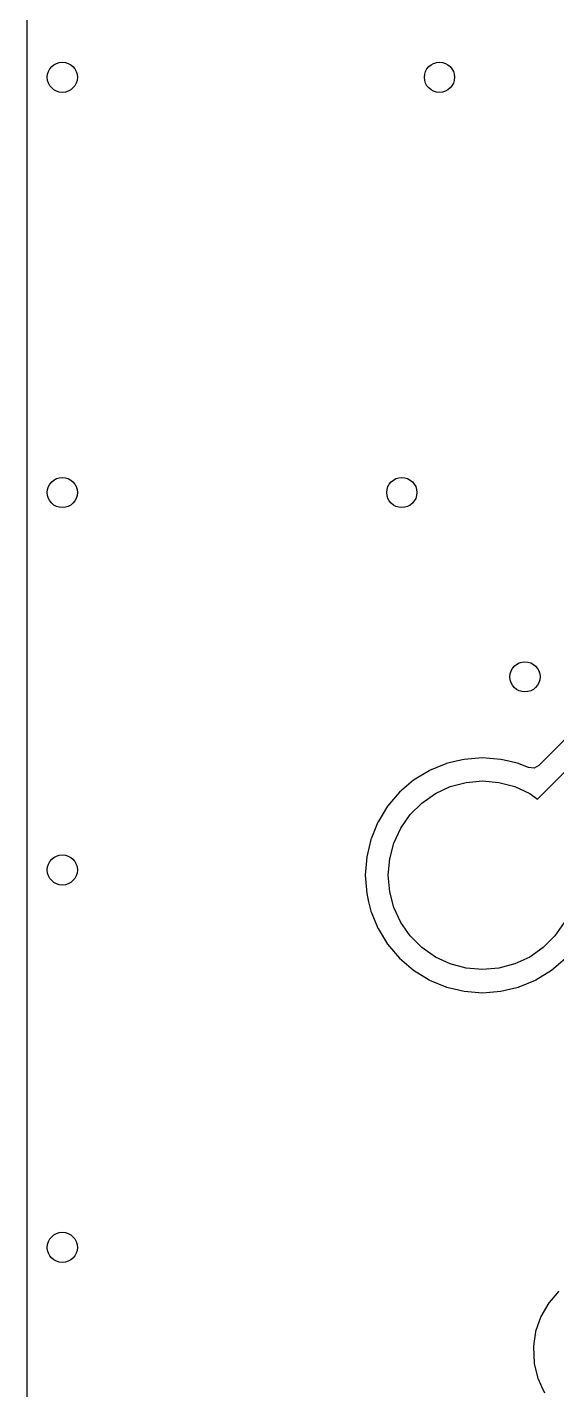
# Model space of a CAD drawing. Extents: x 4.14 to 7.68, y -5.31 to -1.77.
# Drawn here: x 4.135 to 4.412, y -4.602 to -3.891 of the extents above; entities that cross this region are included whole.
import ezdxf

# ---------------------------------------------------------------- set-up
doc = ezdxf.new("R2010")
doc.units = 0
doc.header["$MEASUREMENT"] = 0
doc.layers.add('BLACK', color=7, linetype='CONTINUOUS')

msp = doc.modelspace()

# ---------------------------------------------------------------- linework, layer by layer
at = {"layer": 'BLACK', "linetype": 'CONTINUOUS'}
for p, q in [((4.13522, -5.30864), (4.13522, -1.77797)), ((4.45262, -4.22587), (4.40222, -4.27627)), ((4.40151, -4.29371), (4.46285, -4.23237)), ((4.35376, -4.27533), (4.34524, -4.27886)), ((4.35394, -4.27526), (4.35376, -4.27533)), ((4.35376, -4.27533), (4.35376, -4.27533)), ((4.35413, -4.27521), (4.35394, -4.27526)), ((4.3591, -4.27402), (4.35413, -4.27521)), ((4.35413, -4.27521), (4.35413, -4.27521)), ((4.36328, -4.27302), (4.3591, -4.27402)), ((4.37286, -4.27226), (4.36328, -4.27302)), ((4.38244, -4.27302), (4.37286, -4.27226)), ((4.38663, -4.27402), (4.38244, -4.27302)), ((4.3916, -4.27521), (4.38663, -4.27402)), ((4.39179, -4.27526), (4.3916, -4.27521)), ((4.3916, -4.27521), (4.3916, -4.27521)), ((4.39197, -4.27533), (4.39179, -4.27526)), ((4.39682, -4.27734), (4.39197, -4.27533)), ((4.39197, -4.27533), (4.39197, -4.27533)), ((4.39977, -4.27761), (4.39682, -4.27734)), ((4.40222, -4.27627), (4.39977, -4.27761)), ((4.33687, -4.28396), (4.32957, -4.2902)), ((4.34506, -4.27894), (4.33687, -4.28396)), ((4.34524, -4.27886), (4.34506, -4.27894)), ((4.34524, -4.27886), (4.34524, -4.27886)), ((4.36432, -4.28503), (4.37286, -4.28428)), ((4.37286, -4.28428), (4.38141, -4.28503)), ((4.32957, -4.2902), (4.32333, -4.2975)), ((4.34123, -4.29579), (4.34826, -4.29087)), ((4.34826, -4.29087), (4.35603, -4.28725)), ((4.35603, -4.28725), (4.36432, -4.28503)), ((4.38141, -4.28503), (4.3897, -4.28725)), ((4.3897, -4.28725), (4.39747, -4.29087)), ((4.39747, -4.29087), (4.40151, -4.29371)), ((4.32333, -4.2975), (4.31831, -4.30569)), ((4.33516, -4.30186), (4.34123, -4.29579)), ((4.31823, -4.30587), (4.3147, -4.31439)), ((4.31831, -4.30569), (4.31823, -4.30587)), ((4.31823, -4.30587), (4.31823, -4.30587)), ((4.33024, -4.30889), (4.33516, -4.30186)), ((4.32662, -4.31666), (4.33024, -4.30889)), ((4.31366, -4.3186), (4.31239, -4.32391)), ((4.31458, -4.31476), (4.31366, -4.3186)), ((4.31463, -4.31457), (4.31458, -4.31476)), ((4.31458, -4.31476), (4.31458, -4.31476)), ((4.3147, -4.31439), (4.31463, -4.31457)), ((4.3147, -4.31439), (4.3147, -4.31439)), ((4.3244, -4.32495), (4.32662, -4.31666)), ((4.31239, -4.32391), (4.31163, -4.33349)), ((4.32365, -4.33349), (4.3244, -4.32495)), ((4.31163, -4.33349), (4.31239, -4.34307)), ((4.3244, -4.34204), (4.32365, -4.33349)), ((4.31239, -4.34307), (4.31341, -4.34733)), ((4.31341, -4.34733), (4.31456, -4.35212)), ((4.32662, -4.35033), (4.3244, -4.34204)), ((4.31456, -4.35212), (4.31463, -4.35242)), ((4.31463, -4.35242), (4.3147, -4.35259)), ((4.3147, -4.35259), (4.3147, -4.35259)), ((4.3147, -4.35259), (4.3182, -4.36104)), ((4.33024, -4.3581), (4.32662, -4.35033)), ((4.3182, -4.36104), (4.31831, -4.36129)), ((4.31831, -4.36129), (4.32333, -4.36948)), ((4.33516, -4.36513), (4.33024, -4.3581)), ((4.41548, -4.3581), (4.41056, -4.36513)), ((4.32333, -4.36948), (4.32957, -4.37679)), ((4.34123, -4.37119), (4.33516, -4.36513)), ((4.41056, -4.36513), (4.4045, -4.37119)), ((4.32957, -4.37679), (4.33687, -4.38303)), ((4.34826, -4.37611), (4.34123, -4.37119)), ((4.35603, -4.37974), (4.34826, -4.37611)), ((4.39747, -4.37611), (4.3897, -4.37974)), ((4.4045, -4.37119), (4.39747, -4.37611)), ((4.40885, -4.38303), (4.41616, -4.37679)), ((4.33687, -4.38303), (4.34506, -4.38805)), ((4.36432, -4.38196), (4.35603, -4.37974)), ((4.37286, -4.38271), (4.36432, -4.38196)), ((4.38141, -4.38196), (4.37286, -4.38271)), ((4.3897, -4.37974), (4.38141, -4.38196)), ((4.40066, -4.38805), (4.40885, -4.38303)), ((4.34506, -4.38805), (4.34524, -4.38813)), ((4.34524, -4.38813), (4.34524, -4.38813)), ((4.34524, -4.38813), (4.35376, -4.39165)), ((4.39197, -4.39165), (4.40048, -4.38813)), ((4.40048, -4.38813), (4.40066, -4.38805)), ((4.40048, -4.38813), (4.40048, -4.38813)), ((4.35376, -4.39165), (4.35376, -4.39165)), ((4.35376, -4.39165), (4.35394, -4.39173)), ((4.35394, -4.39173), (4.35413, -4.39177)), ((4.35413, -4.39177), (4.35413, -4.39177)), ((4.35413, -4.39177), (4.35812, -4.39273)), ((4.35812, -4.39273), (4.36328, -4.39397)), ((4.36328, -4.39397), (4.37286, -4.39473)), ((4.37286, -4.39473), (4.38244, -4.39397)), ((4.38244, -4.39397), (4.3876, -4.39273)), ((4.3876, -4.39273), (4.3916, -4.39177)), ((4.3916, -4.39177), (4.39179, -4.39173)), ((4.3916, -4.39177), (4.3916, -4.39177)), ((4.39179, -4.39173), (4.39196, -4.39165)), ((4.39196, -4.39165), (4.39197, -4.39165)), ((4.41271, -4.55034), (4.4076, -4.55622)), ((4.40744, -4.5564), (4.4033, -4.56356)), ((4.4076, -4.55622), (4.40744, -4.5564)), ((4.4076, -4.55622), (4.4076, -4.55622)), ((4.4033, -4.56356), (4.40059, -4.57137)), ((4.40056, -4.5716), (4.39969, -4.57762)), ((4.40059, -4.57137), (4.40056, -4.5716)), ((4.40056, -4.5716), (4.40056, -4.5716)), ((4.39969, -4.57762), (4.39941, -4.57955)), ((4.39941, -4.57955), (4.39979, -4.58781)), ((4.39979, -4.58781), (4.39984, -4.58804)), ((4.39984, -4.58804), (4.39984, -4.58804)), ((4.39984, -4.58804), (4.40156, -4.59516)), ((4.40156, -4.59516), (4.40173, -4.59585)), ((4.40173, -4.59585), (4.40182, -4.59606)), ((4.40182, -4.59606), (4.40182, -4.59606)), ((4.40182, -4.59606), (4.40365, -4.60008)), ((4.40365, -4.60008), (4.40515, -4.60337))]:
    msp.add_line(p, q, dxfattribs=at)
at = {"layer": 'BLACK'}
for centre in [(4.15354, -3.91732), (4.35039, -3.91732), (4.15354, -4.13386), (4.33071, -4.13386), (4.395, -4.23), (4.15354, -4.33071), (4.15354, -4.52756)]:
    msp.add_circle(centre, 0.00787, dxfattribs=at)

doc.saveas('drawing.dxf')
